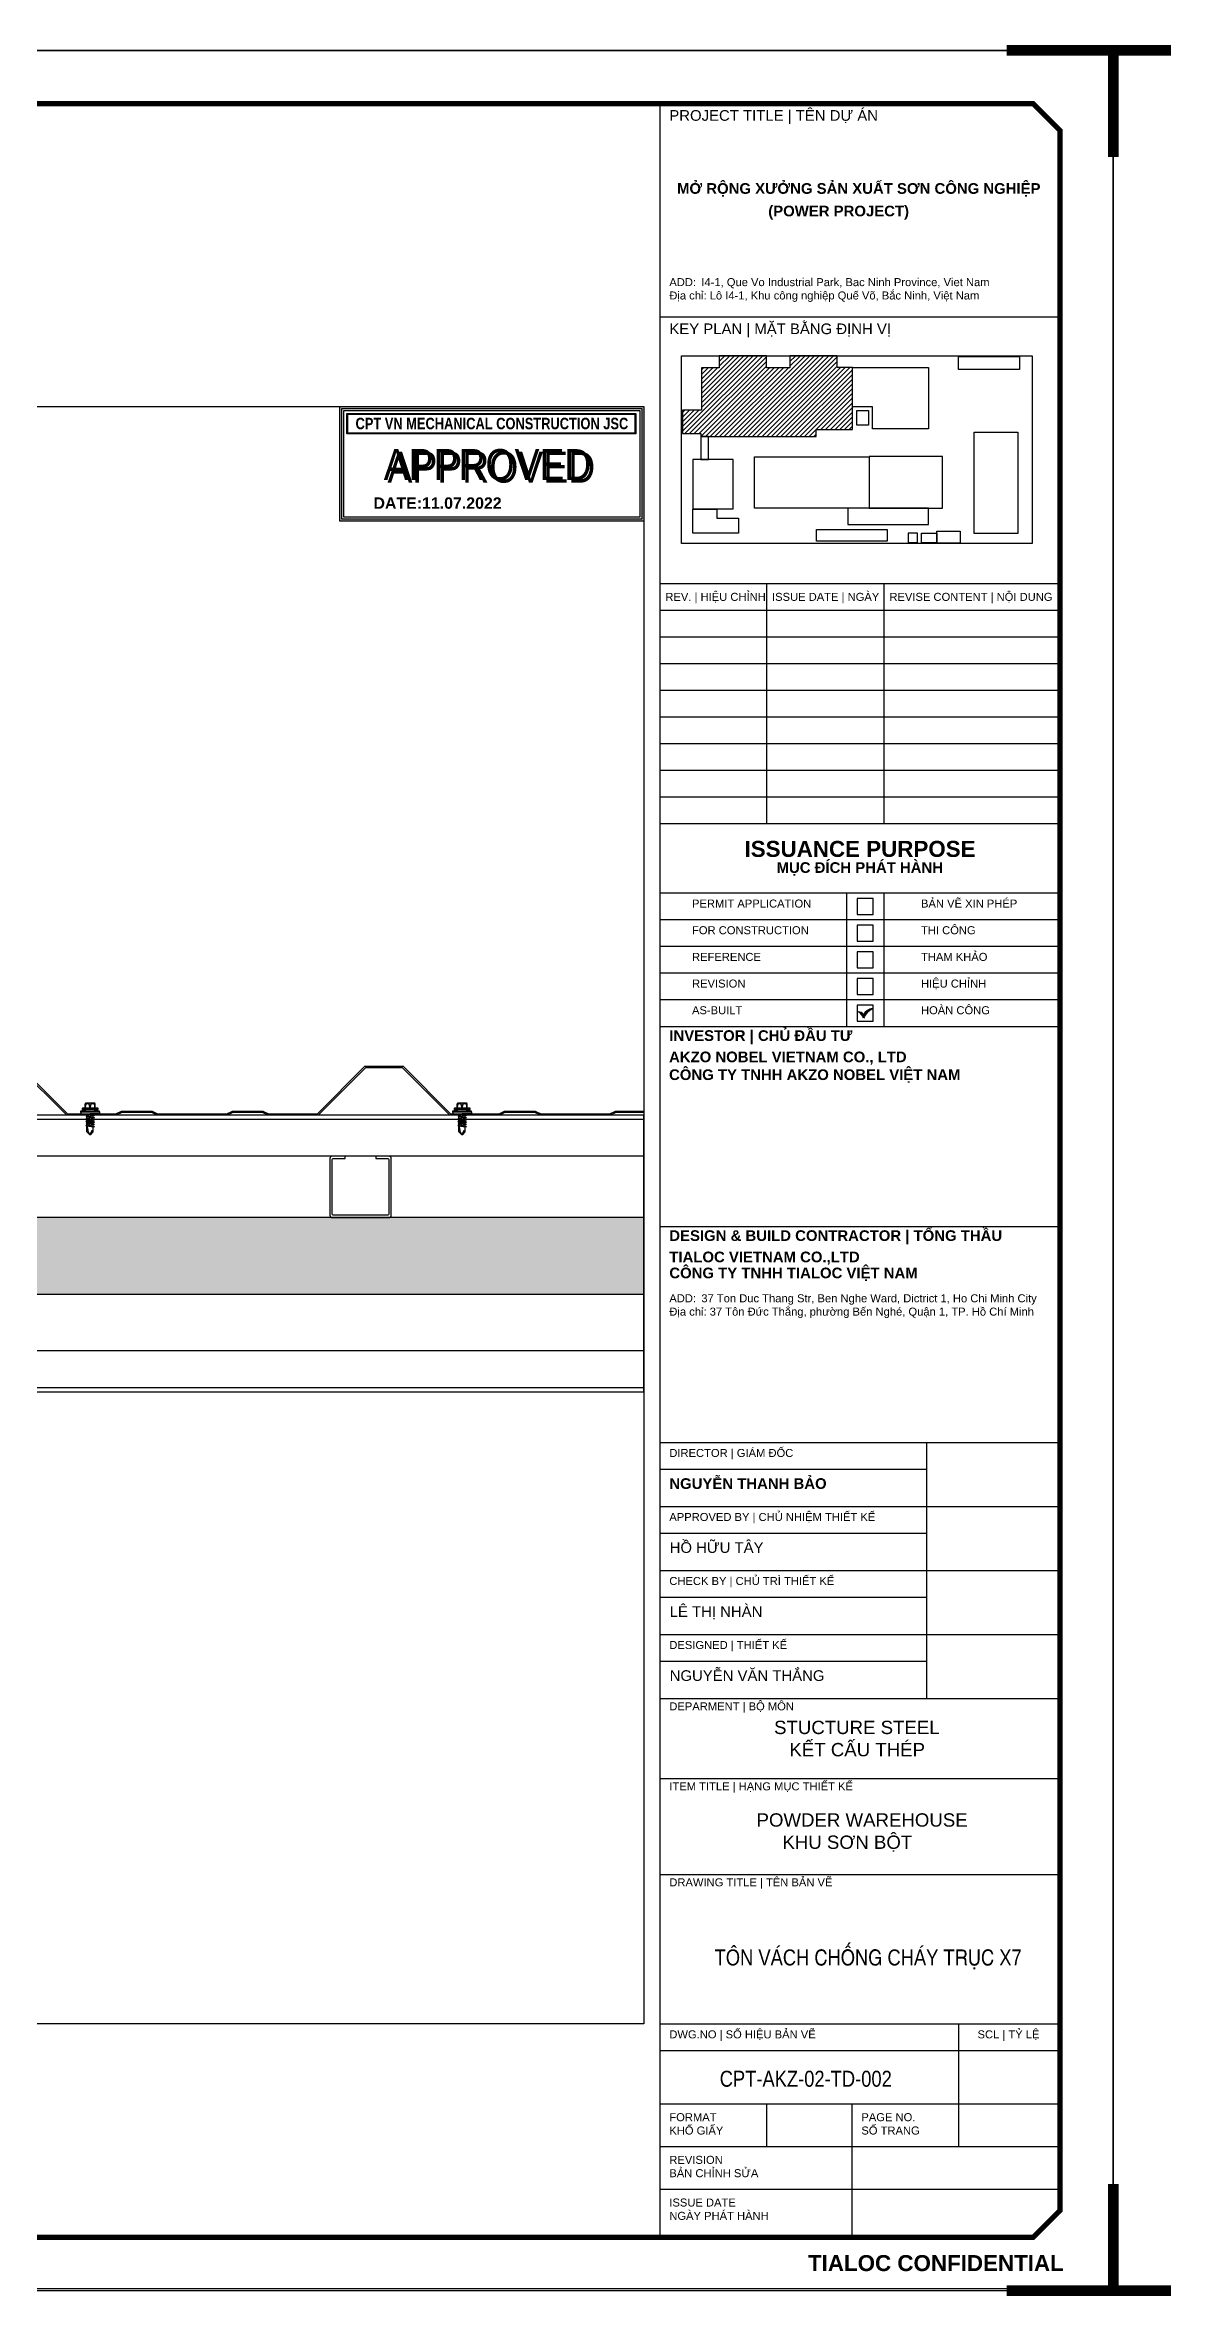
# Model space of a CAD drawing. Header units: inches. Extents: x 340055 to 349452, y -34649 to -30845.
# Drawn here: x 343257.6 to 343500.6, y -32250.6 to -31761.3 of the extents above; entities that cross this region are included whole.
import ezdxf
from ezdxf.enums import TextEntityAlignment as Align

# ---------------------------------------------------------------- set-up
doc = ezdxf.new("R2010")
doc.units = ezdxf.units.IN
doc.header["$MEASUREMENT"] = 0
for name, color, linetype in [('0 @ 1', 7, 'Continuous'), ('1', 1, 'Continuous'), ('3', 3, 'Continuous'), ('9', 9, 'Continuous'), ('DIM', 8, 'Continuous'), ('NET IN', 3, 'Continuous'), ('STRUCTURE', 1, 'Continuous')]:
    doc.layers.add(name, color=color, linetype=linetype)
doc.layers.add('Cover text', color=7, linetype='Continuous', true_color=0x52370f)
for name, color, linetype, lineweight in [('TEXT @ 1', 7, 'Continuous', 20), ('TL-TIILE BLOCK A2$0$TL-TITLE BLOCK - TEXT @ 1', 7, 'Continuous', 25), ('TL-TIILE BLOCK A2$0$TL-TITLE BLOCK 1', 7, 'Continuous', 50), ('TL-TIILE BLOCK A2$0$TL-TITLE BLOCK 2', 7, 'Continuous', 25), ('TL-TITLE BLOCK - TEXT', 7, 'Continuous', 25)]:
    doc.layers.add(name, color=color, linetype=linetype, lineweight=lineweight)
doc.styles.add('2501', font='', dxfattribs={"height": 250})
doc.styles.add('HX3', font='')
doc.styles.add('TIEU DE', font='', dxfattribs={"width": 0.8})
doc.styles.add('TL-TIILE BLOCK A2$0$MEP-TEXT T.BLOCK 1', font='arial.ttf', dxfattribs={"height": 1.5})
doc.styles.add('TL-TIILE BLOCK A2$0$MEP-TEXT T.BLOCK 2', font='arial.ttf')
doc.styles.add('TL-TIILE BLOCK A2$0$MEP-TEXT T.BLOCK 3', font='arial.ttf', dxfattribs={"height": 3})
doc.styles.get('2501').set_extended_font_data('.VnArialH', bold=True)
doc.styles.get('HX3').set_extended_font_data('.VnBlackH')
doc.styles.get('TIEU DE').set_extended_font_data('.VnArial NarrowH')

# ---------------------------------------------------------------- blocks, each defined once
blk = doc.blocks.new('Short_Self_drilling')
at = {"layer": 'STRUCTURE', "color": 1, "linetype": 'Continuous'}
for p, q in [((6.427627954479767, 1.738392833212921), (-6.429513005297069, 1.731407889110349)), ((5.140815966860309, 3.758576308190055), (-5.14489680096085, 3.752988352908037)), ((-2.573002946065441, 2.897242611076892), (-5.14443113802034, 2.895845622256533)), ((-3.430611339657064, 3.753919678788276), (-3.432241159947287, 6.753919236069512)), ((2.996096488470096, 7.185983073446356), (-3.003902626091595, 7.182723432865324)), ((2.569853437845137, 2.900036588717998), (-2.573002946065441, 2.897242611076892)), ((-2.139722270753346, 2.804301490893651), (-2.139772891068527, 2.897477973489782)), ((6.254783779336451, 0.0033980583401509), (0, 0)), ((2.153436330773339, 2.803610794889015), (2.153384068114194, 2.899810331941417)), ((2.155231403857344, -0.5005684986439779), (2.15495177851361, 0.0141360434123012)), ((5.141281629800816, 2.901433577538357), (2.569853437845137, 2.900036588717998)), ((3.426530505556522, 3.757644982309622), (3.424900685266298, 6.757644539590662)), ((2.991563898096242, -1.173873452849355), (-2.701271820829788, -0.2300478911484528)), ((2.992392778130254, -2.699587513408329), (-2.700442940795775, -1.755761951707427)), ((2.993221658163487, -4.225301573973735), (-2.699614060763321, -3.281476012272638)), ((2.994050538196721, -5.751015634532515), (-2.698785180729308, -4.807190072831807)), ((2.994879418229954, -7.276729695091684), (-2.697956300695295, -6.332904133390587)), ((-1.907191146453572, -7.989583161942521), (-2.697127420662841, -7.858618193949756)), ((-2.136158421138263, -12.33087536617618), (-2.138249313164383, -8.482184079380202)), ((-2.137447682919757, -1.38251746946623), (-2.137727308262713, -0.8678129274101462)), ((-2.136618802886524, -2.908231530031636), (-2.136898428229479, -2.393526987975357)), ((-2.135789922853291, -4.433945590590611), (-2.136069548196246, -3.919241048534526)), ((-2.134961042819278, -5.959659651149584), (-2.135240668163012, -5.444955109093501)), ((-2.134132162785265, -7.485373711708558), (-2.134411788129, -6.970669169652475)), ((2.995708298264746, -8.802443755650854), (-1.142445727708296, -8.11637169230341)), ((2.149547514491652, -12.31434126327446), (2.147825613319842, -9.144849030159936)), ((2.156060283889798, -2.026282559202952), (2.155780658547623, -1.511578017146868)), ((2.15688916392459, -3.551996619768162), (2.156609538580076, -3.037292077712078)), ((2.157718043957824, -5.077710680327137), (2.157438418614089, -4.563006138271052)), ((2.158546923991057, -6.603424740886306), (2.158267298648102, -6.088720198830222)), ((2.15937580402429, -8.129138801445281), (2.159096178681335, -7.614434259389196))]:
    blk.add_line(p, q, dxfattribs=at)
blk.add_lwpolyline([(6.427860785949242, 1.309821467886779), (6.427627954479767, 1.738392833212921), (2.141332692833592, 2.806627274651808), (-2.144380960424314, 2.804298959951016), (-6.429513005297069, 1.731407889110349), (-6.429280173826034, 1.302836523784402)], close=True, dxfattribs=at)
for points in [[(-6.429280173826034, 1.302836523784402, -0.0888693454293002), (-6.25478377933567, -0.0033980583403458), (0, 0)], [(-0.1341407912236069, 3.755710563915012), (-0.330345590953844, 6.230310601738112, 0.3388783609517814), (-3.136335632067389, 6.228786181678383), (-3.329851547487903, 3.753974418914497)], [(3.295402521552594, 3.757573743949576), (3.099197721822357, 6.232173781772481, 0.3388783609517814), (0.2932076807080323, 6.230649361712753), (0.0996917652875189, 3.755837598948866)], [(2.149547514491652, -12.31434126327446), (0.1736163688643241, -14.2353829229142, -0.3335959825449872), (-0.1674471447708389, -14.24431018685326), (-2.136158421138263, -12.33087536617618)], [(-0.0831780369654942, -14.04042361661777), (-1.03952331320709, -12.24293085970332, -0.1486571711961959), (-1.399506232658105, -11.20425887450743), (-1.950379671918978, -7.716112156382742, -0.8150058696070384), (-1.207708120741569, -7.772025647410178, 0.1508326184272741), (-0.8461097890631208, -8.67637043731208)], [(2.149547514491652, -12.31434126327446), (1.711418715799611, -11.69935902120947, 0.522420288142555), (0.8806162489542787, -11.70855234734862), (-0.1674471447708389, -14.24431018685326)]]:
    blk.add_lwpolyline(points, format="xyb", dxfattribs=at)
for points in [[(2.991563898096242, -1.173873452849355), (2.155780993783212, -1.512195084185675), (-2.14239666522995, -0.8481802353483413), (-2.701271820829788, -0.2300478911484528), (-2.356202546260776, -0.0012800624287723)], [(2.992392778130254, -2.699587513408329), (2.156609873816445, -3.037909144744844), (-2.141567785197496, -2.37389429590751), (-2.700442940795775, -1.755761951707427), (-2.137447682919757, -1.38251746946623), (2.156060283889798, -2.026282559202952), (2.992392778130254, -2.699587513408329)], [(2.993221658163487, -4.225301573973735), (2.157438753850458, -4.56362320531025), (-2.140738905162704, -3.899608356472721), (-2.699614060763321, -3.281476012272638), (-2.136618802886524, -2.908231530031636), (2.15688916392459, -3.551996619768162), (2.993221658163487, -4.225301573973735)], [(2.994050538196721, -5.751015634532515), (2.158267633882912, -6.089337265869223), (-2.13991002512947, -5.425322417031696), (-2.698785180729308, -4.807190072831807), (-2.135789922853291, -4.433945590590611), (2.157718043957824, -5.077710680327137), (2.994050538196721, -5.751015634532515)], [(2.994879418229954, -7.276729695091684), (2.159096513917704, -7.615051326428198), (-2.139081145097017, -6.951036477590864), (-2.697956300695295, -6.332904133390587), (-2.134961042819278, -5.959659651149584), (2.158546923991057, -6.603424740886306), (2.994879418229954, -7.276729695091684)], [(-1.82255174405405, -8.525522331768894), (-2.138252265063004, -8.476750538149838), (-2.697127420662841, -7.858618193949756), (-2.134132162785265, -7.485373711708558), (-1.830993748842177, -7.530826038752299)], [(-1.26446323386803, -7.615771163026237), (2.15937580402429, -8.129138801445281), (2.995708298264746, -8.802443755650854)], [(-1.178973661122914, -0.0006405051596759999), (2.155231403857344, -0.5005684986439779), (2.991563898096242, -1.173873452849355)], [(2.995708298264746, -8.802443755650854), (2.159925393950938, -9.140765386987173), (-0.8461097890631208, -8.67637043731208)]]:
    blk.add_lwpolyline(points, dxfattribs=at)
for centre, radius, start, end in [((-4.990675107008168, 3.324500645651953), 0.4553965811850028, 109.7948656341679, 250.2673889182501), ((-3.00366979462134, 6.754152067539183), 0.4285714285714286, 90.03112727622582, 180.0311272761997), ((2.996329319940351, 6.757411708120407), 0.4285714285714286, 0.0311272761997568, 90.03112727622582), ((5.067819174060787, 3.329965159149001), 0.4347827605151089, 279.7275654188923, 80.33468913347895), ((9.987420900819416, 0.1735689433930604), 3.736514152360963, 162.296318979917, 182.6103064937473)]:
    blk.add_arc(centre, radius, start, end, dxfattribs=at)
blk = doc.blocks.new('DAUKIEMSOAT')
at = {"layer": '1'}
h = blk.add_hatch(color=10, dxfattribs=at)
h.dxf.hatch_style = 1
h.paths.add_polyline_path([(-1009.302346005781, -10752.83447554211), (-1009.302346005781, -10728.78902049125), (-944.1114220330045, -10728.78902049125), (-944.1114220330045, -10752.83447554211)], flags=16)
h.paths.add_polyline_path([(-1009.732283485635, -10753.26441302196), (-1009.732283485635, -10728.35908301139), (-943.6814845531508, -10728.35908301139), (-943.6814845531508, -10753.26441302196)])
h = blk.add_hatch(color=10, dxfattribs=at)
h.dxf.hatch_style = 1
h.paths.add_polyline_path([(-945.6589860661215, -10734.13468601643), (-1008.046240757339, -10734.13468601643), (-1008.046240757339, -10730.0549234466), (-945.6589860661215, -10730.0549234466)], flags=16)
h.paths.add_polyline_path([(-945.3977207090966, -10729.86085546201), (-945.3977207090966, -10734.32875400102), (-1008.240308742158, -10734.32875400102), (-1008.240308742158, -10729.86085546201)])
at = {"layer": '1', "color": 10}
for points in [[(-1009.732283485635, -10753.26441302196), (-1009.732283485635, -10728.35908301139), (-943.6814845531508, -10728.35908301139), (-943.6814845531508, -10753.26441302196)], [(-1009.302346005781, -10752.83447554211), (-1009.302346005781, -10728.78902049125), (-944.1114220330045, -10728.78902049125), (-944.1114220330045, -10752.83447554211)], [(-1008.872408525928, -10752.40453806225), (-1008.872408525928, -10729.2189579711), (-944.5413595128582, -10729.2189579711), (-944.5413595128582, -10752.40453806225)], [(-945.3977207090966, -10729.86085546201), (-945.3977207090966, -10734.32875400102), (-1008.240308742158, -10734.32875400102), (-1008.240308742158, -10729.86085546201)], [(-945.6589860661215, -10734.13468601643), (-1008.046240757339, -10734.13468601643), (-1008.046240757339, -10730.0549234466), (-945.6589860661215, -10730.0549234466)]]:
    blk.add_lwpolyline(points, close=True, dxfattribs=at)
at = {"layer": '1', "color": 10, "style": '2501', "width": 0.8}
blk.add_text('CPT VN MECHANICAL CONSTRUCTION JSC', height=2.5, dxfattribs=at).set_placement((-1006.342192104914, -10733.31617755078))
at = {"layer": '1', "color": 10, "style": 'HX3', "width": 0.9}
blk.add_text('APPROVED', height=6.75, dxfattribs=at).set_placement((-977.6410481890352, -10744.3738182052), align=Align.CENTER)
at = {"layer": '1', "color": 251, "linetype": 'Continuous', "true_color": 0x645e5e, "style": 'HX3', "width": 0.9}
blk.add_text('APPROVED', height=6.75, dxfattribs=at).set_placement((-976.8231337627449, -10744.91860058907), align=Align.CENTER)
at = {"layer": '1', "color": 10, "style": '2501'}
blk.add_attdef('DATE', text='', height=2.475000000000051, dxfattribs=at).set_placement((-1002.447773700955, -10749.36871982921), align=Align.MIDDLE_LEFT)
blk = doc.blocks.new('A$C57dc6cef')
at = {"layer": 'DIM', "color": 1}
blk.add_blockref('DAUKIEMSOAT', (1009.732283485635, 10753.26441302196), dxfattribs=at).add_auto_attribs({'DATE': 'DATE:11.07.2022'})
blk = doc.blocks.new('A$Cc64c765f')
at = {"layer": '9'}
blk.add_blockref('A$C57dc6cef', (-1.74714722065255, 0), dxfattribs=at)
blk = doc.blocks.new('kt kien truc 1')
at = {"layer": 'TL-TIILE BLOCK A2$0$TL-TITLE BLOCK 2'}
h = blk.add_hatch(color=256, dxfattribs=at)
edge = h.paths.add_edge_path(flags=0)
edge.add_arc((549.2139918450921, 238.0123342127508), 2.366782411324562, 97.45215675905098, 148.1980778255848, ccw=False)
edge.add_arc((550.6404515332106, 237.0086335589203), 3.77234239109412, 117.3554627199894, 155.6927561452269)
edge.add_arc((545.3434936211415, 238.0292343677957), 1.933709643236496, 15.97547494096757, 63.33892493670959)
edge.add_arc((546.0383090538016, 238.1769748931256), 1.589796122815128, 42.920130800001516, 83.757719073408, ccw=False)
at = {"layer": 'TL-TITLE BLOCK - TEXT', "ltscale": 5}
h = blk.add_hatch(dxfattribs=at)
h.set_pattern_fill('ANSI31', color=252, scale=5)
h.set_pattern_definition([(45, (0.6056589822655951, 1.008431430836026), (-0.4419417382415922, 0.4419417382415922), [])])
h.paths.add_polyline_path([(545.1177861023643, 360.5188746352139), (542.2223066576844, 360.5188746352139), (542.2223066576844, 362.7441854701592), (533.3820605613091, 362.7441854701592), (533.3820605613091, 360.489272985706), (528.9963997413324, 360.489272985706), (528.9963997413324, 362.7441854701592), (520.1529842012496, 362.7441854701592), (520.1529842012496, 360.489272985706), (516.807868826867, 360.489272985706), (516.807868826867, 352.5540765176358), (513.2383765987797, 352.5560307979113), (513.2383765987797, 348.1560257390624), (516.7033966225081, 348.1560257390624), (516.7033984195259, 347.5972761715466), (538.3249932594535, 347.5972761715466), (538.3249932594535, 348.9171593409388), (545.1177861023643, 348.9171593409388)])
at = {"layer": 'Defpoints', "color": 8, "const_width": 2}
for points in [[(0, 400), (0, 420), (20, 420)], [(594, 400), (594, 420), (574, 420)], [(0, 20), (0, 0), (20, 0)], [(594, 20), (594, 0), (574, 0)]]:
    blk.add_lwpolyline(points, dxfattribs=at)
at = {"layer": 'Defpoints', "color": 8}
blk.add_lwpolyline([(0, 0), (594, 0), (594, 420), (0, 420)], close=True, dxfattribs=at)
at = {"layer": 'TL-TIILE BLOCK A2$0$TL-TITLE BLOCK 1', "const_width": 1}
blk.add_lwpolyline([(20, 10), (579, 10), (584, 15), (584, 405), (579, 410), (20, 410), (15, 405), (15, 15)], close=True, dxfattribs=at)
at = {"layer": 'TL-TIILE BLOCK A2$0$TL-TITLE BLOCK 2'}
for p, q in [((509, 410), (509, 10)), ((584, 370), (509, 370)), ((584, 320), (509, 320)), ((584, 320), (509, 320)), ((529, 320), (529, 275)), ((551, 320), (551, 275)), ((584, 315), (509, 315)), ((584, 310), (509, 310)), ((584, 305), (509, 305)), ((584, 300), (509, 300)), ((584, 295), (509, 295)), ((584, 290), (509, 290)), ((584, 285), (509, 285)), ((584, 280), (509, 280)), ((584, 275), (509, 275)), ((584, 262), (509, 262)), ((544, 262), (544, 237)), ((551, 262), (551, 237)), ((584, 257), (509, 257)), ((584, 252), (509, 252)), ((584, 247), (509, 247)), ((584, 242), (509, 242)), ((509, 237), (584, 237)), ((509, 199.5), (584, 199.5)), ((509, 159), (584, 159)), ((559, 159), (559, 111)), ((509, 154), (559, 154)), ((509, 147), (584, 147)), ((509, 142), (559, 142)), ((509, 135), (584, 135)), ((509, 130), (559, 130)), ((509, 123), (584, 123)), ((509, 118), (559, 118)), ((509, 111), (584, 111)), ((509, 96), (584, 96)), ((509, 78), (584, 78)), ((509, 50), (584, 50)), ((565, 50), (565, 26.99999999999955)), ((509, 45), (584, 45)), ((509, 35), (584, 35)), ((529, 35), (529, 27)), ((545, 35), (545, 10)), ((509, 27), (584, 27)), ((509, 19), (584, 19))]:
    blk.add_line(p, q, dxfattribs=at)
for points in [[(549, 261), (546, 261), (546, 258), (549, 258)], [(549, 256), (546, 256), (546, 253), (549, 253)], [(549, 251), (546, 251), (546, 248), (549, 248)], [(549, 246), (546, 246), (546, 243), (549, 243)], [(549, 241), (546, 241), (546, 238), (549, 238)]]:
    blk.add_lwpolyline(points, close=True, dxfattribs=at)
for centre, radius, start, end in [((546.0383090538016, 238.1769748931256), 1.589796122815128, 42.92013079818864, 83.7577190750383), ((545.3434936211415, 238.0292343677957), 1.933709643236496, 15.975474942857, 63.33892493793503), ((550.6404515332106, 237.0086335589203), 3.77234239109412, 117.3554627231242, 155.6927561454837), ((549.2139918450921, 238.0123342127508), 2.366782411324562, 97.45215675719368, 148.1980778286963)]:
    blk.add_arc(centre, radius, start, end, dxfattribs=at)
at = {"layer": 'TL-TITLE BLOCK - TEXT'}
for points in [[(513.0843749086725, 362.7441854701592), (578.8247749086495, 362.7441854701592), (578.8247749086495, 327.5695950043512), (513.0843749086725, 327.5695950043512)], [(565.0197749086492, 362.5901854701592), (576.4597749086479, 362.5901854701592), (576.4597749086479, 360.1701854701591), (565.0197749086492, 360.1701854701591)], [(545.9193340437341, 352.4767265426361), (548.1417643045697, 352.4767265426361), (548.1417643045697, 349.709275947921), (545.9193340437341, 349.709275947921)], [(518.1422005906679, 347.597173416777), (516.7033938057248, 347.597173416777), (516.7033938057248, 343.2695654701594), (518.1422005906679, 343.2695654701594)], [(567.9435752685094, 348.4325254701591), (576.1077749086489, 348.4325254701591), (576.1077749086489, 329.4465254701593), (567.9435752685094, 329.4465254701593)], [(522.740003228113, 343.2695654701594), (515.200189953488, 343.2695654701594), (515.200189953488, 334.0295654701595), (522.740003228113, 334.0295654701595)], [(526.7742643045694, 343.7691515726769), (548.2183425899239, 343.7691515726769), (548.2183425899239, 334.1771854262329), (526.7742643045694, 334.1771854262329)], [(548.2175679407246, 334.1771854262329), (562.0211425900561, 334.1771854262329), (562.0211425900561, 343.8571738350647), (548.2175679407246, 343.8571738350647)], [(544.2583425900357, 331.0971854701579), (559.3833309549555, 331.0971854701579), (559.3833309549555, 334.1771854701587), (544.2583425900357, 334.1771854701587)], [(538.3955244535391, 330.1801447864741), (551.595524453538, 330.1801447864741), (551.595524453538, 327.9801447864742), (538.3955244535391, 327.9801447864742)], [(557.3258380792267, 329.4927254701596), (555.557225030585, 329.4927254701596), (555.557225030585, 327.7241124215179), (557.3258380792267, 327.7241124215179)], [(558.0677521888811, 329.4927254701596), (560.9277521888798, 329.4927254701596), (560.9277521888798, 327.6858654701596), (558.0677521888811, 327.6858654701596)], [(560.9277521888798, 329.8858654701592), (565.3277521888795, 329.8858654701592), (565.3277521888795, 327.5978654701591), (560.9277521888798, 327.5978654701591)]]:
    blk.add_lwpolyline(points, close=True, dxfattribs=at)
for points in [[(545.1177861023643, 360.5188746352139), (542.2223066576844, 360.5188746352139), (542.2223066576844, 362.7441854701592), (533.3820605613091, 362.7441854701592), (533.3820605613091, 360.489272985706), (528.9963997413324, 360.489272985706), (528.9963997413324, 362.7441854701592), (520.1529842012496, 362.7441854701592), (520.1529842012496, 360.489272985706), (516.807868826867, 360.489272985706), (516.807868826867, 352.5540765176358), (513.2383765987797, 352.5560307979113), (513.2383765987797, 348.1560257390624), (516.7033966225081, 348.1560257390624), (516.7033984195259, 347.5972761715466), (538.3249932594535, 347.5972761715466), (538.3249932594535, 348.9171593409388), (545.1177861023643, 348.9171593409388), (545.1177861023643, 360.5188746352139)], [(545.1177861023643, 360.5188746352139), (559.3417941812022, 360.5188746352139), (559.3417941812022, 349.0275254910659), (548.8609472751341, 349.0275254910659), (548.8609472751341, 353.1412935113785), (545.1177861023643, 353.1412935113785), (545.1177861023643, 360.5188746352139)], [(515.1896699635508, 333.9601523785545), (519.6860387102242, 333.9601523785545), (519.6792643045683, 332.2911254701596), (523.7696699635508, 332.2924454701592), (523.7696699635508, 329.4927254701556), (515.1896699635508, 329.4927254701556), (515.1896699635508, 333.9601523785545), (515.1896699635508, 333.9601523785545)]]:
    blk.add_lwpolyline(points, dxfattribs=at)
at = {"layer": '0 @ 1', "attachment_point": 1}
for s, width, insert, char_height, style in [('\\pt10;{\\fArial|b1|i0|c0|p34;NGUYỄN THANH BẢO}', 32.15705527792124, (510.7862117165751, 152.3061665625944), 2, 'TL-TIILE BLOCK A2$0$MEP-TEXT T.BLOCK 2'), ('\\pt15;{\\fArial|b1|i0|c0|p34;TIALOC CONFIDENTIAL}', 49.38585802008993, (536.7768449198611, 6.667532907898249), 3, 'TL-TIILE BLOCK A2$0$MEP-TEXT T.BLOCK 3')]:
    blk.add_mtext_dynamic_manual_height_columns(s, width=width, gutter_width=12.5, heights=[0], dxfattribs=dict(at, insert=insert, char_height=char_height, style=style))
at = {"layer": 'TEXT @ 1', "attachment_point": 1, "style": 'TL-TIILE BLOCK A2$0$MEP-TEXT T.BLOCK 1'}
for s, width, insert, char_height in [('{\\C1;HỒ HỮU TÂY}', 50.82538152135567, (510.8440582195153, 140.3070690662844), 1.999999999999992), ('{\\C1;LÊ THỊ NHÀN}', 50.82538152135567, (510.8440582195153, 128.3070690662844), 1.999999999999992), ('{\\C1;NGUYỄN VĂN THẮNG}', 50.82538152135567, (510.8440582195153, 116.3070690662844), 1.999999999999992), ('\\pi10.02899;{\\C1;STUCTURE STEEL \\P\\pi12.90587;KẾT CẤU THÉP}', 50.82538152135567, (520.3898079046858, 106.8404708307771), 2.49999999999999), ('\\pi10.78205;{\\C1;POWDER WAREHOUSE\\P     KHU SƠN BỘT}', 64.01465225190441, (516.3511247576871, 89.48801698903208), 2.49999999999999)]:
    blk.add_mtext_dynamic_manual_height_columns(s, width=width, gutter_width=15, heights=[0], dxfattribs=dict(at, insert=insert, char_height=char_height))
at = {"layer": 'TL-TIILE BLOCK A2$0$TL-TITLE BLOCK - TEXT @ 1', "attachment_point": 1}
for s, width, heights, insert, char_height, style in [('PROJECT TITLE | TÊN DỰ ÁN', 66.54820784047115, [0], (510.7830321226938, 408.7947269506867), 2, 'TL-TIILE BLOCK A2$0$MEP-TEXT T.BLOCK 2'), ('\\pi0.50923;{\\fArial|b1|i0|c0|p34;MỞ RỘNG XƯỞNG SẢN XUẤT SƠN CÔNG NGHIỆP}', 68.8383701581688, [0], (511.7206365273505, 395.1045713495096), 2, 'TL-TIILE BLOCK A2$0$MEP-TEXT T.BLOCK 3'), ('\\pi0.50924;{\\fArial|b1|i0|c0|p34;(POWER PROJECT)}', 32.16893061262726, [0], (528.8229266895269, 390.8801033829131), 2, 'TL-TIILE BLOCK A2$0$MEP-TEXT T.BLOCK 3'), ('ADD:^II4-1, Que Vo Industrial Park, Bac Ninh Province, Viet Nam ', 66.54820784047115, [0], (510.7830321226938, 377.2947269506867), 1.5, 'TL-TIILE BLOCK A2$0$MEP-TEXT T.BLOCK 1'), ('Địa chỉ: Lô I4-1, Khu công nghiệp Quế Võ, Bắc Ninh, Việt Nam', 66.54820784047115, [0], (510.7830321226938, 374.7947269506867), 1.5, 'TL-TIILE BLOCK A2$0$MEP-TEXT T.BLOCK 1'), ('KEY PLAN | MẶT BẰNG ĐỊNH VỊ', 66.54820784047115, [0], (510.7830321226938, 368.7947269506867), 2, 'TL-TIILE BLOCK A2$0$MEP-TEXT T.BLOCK 2'), ('REV. | HIỆU CHỈNH', 37.61800927431796, [0], (510.0384513858444, 318.2947269506867), 1.5, 'TL-TIILE BLOCK A2$0$MEP-TEXT T.BLOCK 1'), ('ISSUE DATE | NGÀY', 37.61800927431796, [0], (530.0384513858444, 318.2947269506867), 1.5, 'TL-TIILE BLOCK A2$0$MEP-TEXT T.BLOCK 1'), ('REVISE CONTENT | NỘI DUNG', 37.61800927431796, [0], (552.0384513858444, 318.2947269506867), 1.5, 'TL-TIILE BLOCK A2$0$MEP-TEXT T.BLOCK 1'), ('\\pi11.8638;{\\fArial|b1|i0|c0|p34;ISSUANCE PURPOSE}', 66.54820784047115, [0], (513.0139460923456, 271.7947269506867), 3, 'TL-TIILE BLOCK A2$0$MEP-TEXT T.BLOCK 3'), ('\\pi17.8812;{\\fArial|b1|i0|c0|p34;MỤC ĐÍCH PHÁT HÀNH}', 66.54820784047115, [0], (513.0139460923456, 267.7947269506867), 2, 'TL-TIILE BLOCK A2$0$MEP-TEXT T.BLOCK 2'), ('PERMIT APPLICATION ', 44.99455841291456, [0], (515.0384513858444, 260.7947269506867), 1.5, 'TL-TIILE BLOCK A2$0$MEP-TEXT T.BLOCK 1'), ('BẢN VẼ XIN PHÉP', 44.99455841291456, [0], (557.9686990590562, 260.7947269506867), 1.5, 'TL-TIILE BLOCK A2$0$MEP-TEXT T.BLOCK 1'), ('FOR CONSTRUCTION', 44.99455841291456, [0], (515.0384513858444, 255.7947269506867), 1.5, 'TL-TIILE BLOCK A2$0$MEP-TEXT T.BLOCK 1'), ('THI CÔNG', 44.99455841291456, [0], (557.9686990590562, 255.7947269506867), 1.5, 'TL-TIILE BLOCK A2$0$MEP-TEXT T.BLOCK 1'), ('REFERENCE ', 44.99455841291456, [0], (515.0384513858444, 250.7947269506867), 1.5, 'TL-TIILE BLOCK A2$0$MEP-TEXT T.BLOCK 1'), ('THAM KHẢO', 44.99455841291456, [0], (557.9686990590562, 250.7947269506867), 1.5, 'TL-TIILE BLOCK A2$0$MEP-TEXT T.BLOCK 1'), ('REVISION', 44.99455841291456, [1.552182810368349], (515.0384513858444, 245.7947269506867), 1.5, 'TL-TIILE BLOCK A2$0$MEP-TEXT T.BLOCK 1'), ('HIỆU CHỈNH', 44.99455841291456, [1.552182810368349], (557.9686990590562, 245.7947269506867), 1.5, 'TL-TIILE BLOCK A2$0$MEP-TEXT T.BLOCK 1'), ('AS-BUILT ', 44.99455841291456, [0], (515.0384513858444, 240.7947269506867), 1.5, 'TL-TIILE BLOCK A2$0$MEP-TEXT T.BLOCK 1'), ('HOÀN CÔNG', 44.99455841291456, [0], (557.9686990590562, 240.7947269506867), 1.5, 'TL-TIILE BLOCK A2$0$MEP-TEXT T.BLOCK 1'), ('{\\fArial|b1|i0|c0|p34;INVESTOR | CHỦ ĐẦU TƯ}', 66.54820784047115, [0], (510.7830321226938, 236.2947269506867), 2, 'TL-TIILE BLOCK A2$0$MEP-TEXT T.BLOCK 2'), ('\\pi5.64586;{\\fArial|b1|i0|c0|p34;AKZO NOBEL VIETNAM CO., LTD\\PCÔNG TY TNHH AKZO NOBEL VIỆT NAM}', 66.54820784047115, [0], (505.0884846016852, 232.2947269506867), 2, 'TL-TIILE BLOCK A2$0$MEP-TEXT T.BLOCK 2'), ('{\\fArial|b1|i0|c0|p34;DESIGN & BUILD CONTRACTOR | TỔNG THẦU}', 66.54820784047115, [0], (510.7830321226938, 198.7947269506867), 2, 'TL-TIILE BLOCK A2$0$MEP-TEXT T.BLOCK 2'), ('{\\fArial|b1|i0|c0|p34;TIALOC VIETNAM CO.,LTD}', 66.54820784047115, [0], (510.7830321226938, 194.7947269506867), 2, 'TL-TIILE BLOCK A2$0$MEP-TEXT T.BLOCK 2'), ('{\\fArial|b1|i0|c0|p34;CÔNG TY TNHH TIALOC VIỆT NAM}', 66.54820784047115, [0], (510.7830321226938, 191.7947269506867), 2, 'TL-TIILE BLOCK A2$0$MEP-TEXT T.BLOCK 2'), ('ADD:^I37 Ton Duc Thang Str, Ben Nghe Ward, Dictrict 1, Ho Chi Minh City ', 70.45687128427289, [0], (510.7830321226938, 186.7947269506867), 1.5, 'TL-TIILE BLOCK A2$0$MEP-TEXT T.BLOCK 1'), ('Địa chỉ: 37 Tôn Đức Thắng, phường Bến Nghé, Quận 1, TP. Hồ Chí Minh', 70.52201450814073, [0], (510.7830321226938, 184.2947269506867), 1.5, 'TL-TIILE BLOCK A2$0$MEP-TEXT T.BLOCK 1'), ('DIRECTOR | GIÁM ĐỐC', 57.2396897662984, [0], (510.7830321226938, 157.7947269506867), 1.5, 'TL-TIILE BLOCK A2$0$MEP-TEXT T.BLOCK 1'), ('APPROVED BY | CHỦ NHIỆM THIẾT KẾ', 57.2396897662984, [0], (510.7830321226938, 145.7947269506867), 1.5, 'TL-TIILE BLOCK A2$0$MEP-TEXT T.BLOCK 1'), ('CHECK BY | CHỦ TRÌ THIẾT KẾ', 50.82538152135567, [0], (510.7830321226938, 133.7947269506867), 1.5, 'TL-TIILE BLOCK A2$0$MEP-TEXT T.BLOCK 1'), ('DESIGNED | THIẾT KẾ', 44.99786072926145, [0], (510.7830321226938, 121.7947269506867), 1.5, 'TL-TIILE BLOCK A2$0$MEP-TEXT T.BLOCK 1'), ('DEPARMENT | BỘ MÔN', 63.0962624017684, [0], (510.7830321226938, 110.2947269506867), 1.5, 'TL-TIILE BLOCK A2$0$MEP-TEXT T.BLOCK 1'), ('ITEM TITLE | HẠNG MỤC THIẾT KẾ', 63.0962624017684, [0], (510.7830321226938, 95.29472695068671), 1.5, 'TL-TIILE BLOCK A2$0$MEP-TEXT T.BLOCK 1'), ('DRAWING TITLE | TÊN BẢN VẼ', 63.0962624017684, [0], (510.7830321226938, 77.29472695068671), 1.5, 'TL-TIILE BLOCK A2$0$MEP-TEXT T.BLOCK 1'), ('DWG.NO | SỐ HIỆU BẢN VẼ', 37.61800927431796, [0], (510.7830321226938, 48.79472695068671), 1.5, 'TL-TIILE BLOCK A2$0$MEP-TEXT T.BLOCK 1'), ('SCL | TỶ LỆ', 37.61800927431796, [0], (568.5625351460858, 48.79472695068671), 1.5, 'TL-TIILE BLOCK A2$0$MEP-TEXT T.BLOCK 1'), ('FORMAT', 21.12461875085683, [0], (510.7830321226938, 33.27103262062974), 1.5, 'TL-TIILE BLOCK A2$0$MEP-TEXT T.BLOCK 1'), ('KHỔ GIẤY', 31.02957501271885, [0], (510.7830321226938, 30.77103262062974), 1.5, 'TL-TIILE BLOCK A2$0$MEP-TEXT T.BLOCK 1'), ('SỐ TRANG', 31.02957501271885, [0], (546.7830321226938, 30.77103262062883), 1.5, 'TL-TIILE BLOCK A2$0$MEP-TEXT T.BLOCK 1'), ('PAGE NO.', 21.12461875085683, [0], (546.7830321226938, 33.27103262062883), 1.5, 'TL-TIILE BLOCK A2$0$MEP-TEXT T.BLOCK 1'), ('REVISION', 21.12461875085683, [0], (510.7830321226938, 25.27103262062974), 1.5, 'TL-TIILE BLOCK A2$0$MEP-TEXT T.BLOCK 1'), ('BẢN CHỈNH SỬA', 31.02957501271885, [0], (510.7830321226938, 22.77103262062974), 1.5, 'TL-TIILE BLOCK A2$0$MEP-TEXT T.BLOCK 1'), ('ISSUE DATE', 21.12461875085683, [0], (510.7830321226938, 17.27103262062974), 1.5, 'TL-TIILE BLOCK A2$0$MEP-TEXT T.BLOCK 1'), ('NGÀY PHÁT HÀNH', 31.02957501271885, [0], (510.7830321226938, 14.77103262062974), 1.5, 'TL-TIILE BLOCK A2$0$MEP-TEXT T.BLOCK 1')]:
    blk.add_mtext_dynamic_manual_height_columns(s, width=width, gutter_width=15, heights=heights, dxfattribs=dict(at, insert=insert, char_height=char_height, style=style))

msp = doc.modelspace()

# ---------------------------------------------------------------- hatches: boundary and pattern name
h = msp.add_hatch()
h.set_pattern_fill('HOUND', color=8, scale=15, style=0)
h.set_pattern_definition([(0, (12916.53220961528, 2394.005338718634), (3.75, 0.9375), [15, -7.5]), (90, (12916.53220961528, 2394.005338718634), (-0.9375000000000002, -3.75), [15, -7.5])])
h.paths.add_polyline_path([(342818.4041936825, -32032.83420833624), (343387.7421230245, -32032.83420833624), (343387.7421230245, -32016.16754166957), (342818.4041936825, -32016.16754166957)])

# ---------------------------------------------------------------- linework, layer by layer
at = {"color": 94}
for p, q in [((343387.7421230245, -31994.8342083364), (342818.4041936825, -31994.8342083364)), ((343387.7421230245, -32002.83420833624), (342818.4041936825, -32002.83420833624)), ((343387.7421230245, -32045.16754166959), (342818.4041936825, -32045.16754166959)), ((343387.7421230245, -32053.16754166954), (342818.4041936825, -32053.16754166954))]:
    msp.add_line(p, q, dxfattribs=at)
at = {"color": 8}
for points in [[(342818.4041936825, -31839.84829000339), (343387.7421230245, -31839.84829000339), (343387.7421230245, -32191.42814612029), (342818.4041936825, -32191.42814612029)], [(342818.4041936825, -32032.83420833624), (343387.7421230245, -32032.83420833624), (343387.7421230245, -32016.16754166957), (342818.4041936825, -32016.16754166957)]]:
    msp.add_lwpolyline(points, close=True, dxfattribs=at)
at = {"color": 3, "ltscale": 15}
for points in [[(343387.7421230245, -31993.34626284332), (343381.6634021521, -31993.34626284332), (343380.4554371841, -31993.9453194474), (343365.2652354695, -31993.9453194474), (343364.0572705016, -31993.34626284332), (343357.5573152125, -31993.34626284332), (343356.3493502483, -31993.9453194474), (343345.5982191533, -31993.9453194474), (343335.2910822675, -31983.62823349351), (343327.2340797156, -31983.62823349351), (343316.9269428335, -31993.9453194474), (343306.0903819732, -31993.9453194474), (343304.8824170016, -31993.34626284332), (343298.3824617162, -31993.34626284332), (343297.1744967483, -31993.9453194474), (343281.9842950337, -31993.9453194474), (343280.7763300657, -31993.34626284332), (343274.2763747804, -31993.34626284332), (343273.0684098087, -31993.9453194474), (343262.3180141047, -31993.9453194474), (343251.932901685, -31983.62823349351)], [(343252.070331686, -31983.29490016025), (343262.4554441057, -31993.61198611415), (343272.9902952097, -31993.61198611415), (343274.1982601777, -31993.01292951006), (343280.8544446647, -31993.01292951006), (343282.0624096364, -31993.61198611415), (343297.0963821493, -31993.61198611415), (343298.3043471173, -31993.01292951006), (343304.9605316043, -31993.01292951006), (343306.1684965685, -31993.61198611415), (343316.7887774415, -31993.61198611415), (343327.0959143274, -31983.29490016025), (343335.4292476595, -31983.29490016025), (343345.7363845453, -31993.61198611415), (343356.2712356493, -31993.61198611415), (343357.4792006172, -31993.01292951006), (343364.1353851006, -31993.01292951006), (343365.3433500685, -31993.61198611415), (343380.3773225814, -31993.61198611415), (343381.5852875494, -31993.01292951006), (343387.7421230245, -31993.01292951006)]]:
    msp.add_lwpolyline(points, dxfattribs=at)
at = {"color": 94}
msp.add_lwpolyline([(342818.4041936825, -32054.05643055853), (343387.7421230245, -32054.05643055853), (343387.7421230245, -31993.9453194474), (342818.4041936825, -31993.9453194474)], close=True, dxfattribs=at)
at = {"color": 1, "true_color": 0xfa051e}
msp.add_lwpolyline([(343329.501218783, -32003.33420833624), (343332.0845521163, -32003.33420833624, -0.414213562373095), (343332.3345521163, -32003.58420833624), (343332.3345521163, -32015.41754166957, -0.414213562373095), (343332.0845521163, -32015.66754166957), (343320.251218783, -32015.66754166957, -0.414213562373095), (343320.001218783, -32015.41754166957), (343320.001218783, -32003.58420833624, -0.414213562373095), (343320.251218783, -32003.33420833624), (343322.8345521163, -32003.33420833624), (343322.8345521163, -32002.83420833624), (343320.001218783, -32002.83420833624, 0.414213562373095), (343319.501218783, -32003.33420833624), (343319.501218783, -32015.66754166957, 0.4142135623744236), (343320.001218783, -32016.16754166957), (343332.3345521162, -32016.16754166957, 0.414213562373095), (343332.8345521162, -32015.66754166957), (343332.8345521163, -32003.33420833624, 0.4142135623744236), (343332.3345521163, -32002.83420833624), (343329.501218783, -32002.83420833624)], format="xyb", close=True, dxfattribs=at)
at = {"layer": 'NET IN'}
for points in [[(342801.0107627032, -31762.43766421364), (343489.790629483, -31762.43766421364), (343489.790629483, -32249.03821806181), (342801.0107627032, -32249.03821806181)], [(343489.790629483, -31762.43766421364), (344178.5704962628, -31762.43766421364), (344178.5704962628, -32249.03821806181), (343489.790629483, -32249.03821806181)]]:
    msp.add_lwpolyline(points, close=True, dxfattribs=at)

# ---------------------------------------------------------------- block references
msp.add_blockref('A$Cc64c765f', (343323.4384713127, -31864.75362001395))
at = {"color": 1, "xscale": 0.320000000024784, "yscale": 0.320000000024784, "zscale": 0.320000000024784, "rotation": 359.9688724451954}
for p in [(343267.3821783352, -31993.61198611415), (343348.2499594059, -31993.61198611415)]:
    msp.add_blockref('Short_Self_drilling', p, dxfattribs=at)
at = {"layer": '3'}
ref = msp.add_blockref('kt kien truc 1', (342801.0107627032, -32249.4537316337), dxfattribs=dict(at, xscale=1.159562065285868, yscale=1.159562065285868, zscale=1.159562065285868))
ref.add_attrib('TENBANVE', 'T¤N V¸CH CHèNG CH¸Y TRôC X7', dxfattribs={"layer": 'Cover text', "ltscale": 0.5, "height": 3.478686195857604, "style": 'TIEU DE'}).set_placement((343436.5163007776, -32177.02093864076), align=Align.MIDDLE_CENTER)
ref.add_attrib('STT', 'CPT-AKZ-02-TD-002', dxfattribs={"layer": 'Cover text', "ltscale": 0.5, "height": 3.478686195857604, "style": 'TIEU DE'}).set_placement((343422.9536778293, -32203.38829046609), align=Align.MIDDLE_CENTER)
at = {"layer": '3', "xscale": 1.159562065285868, "yscale": 1.159562065285868, "zscale": 1.159562065285868}
msp.add_blockref('kt kien truc 1', (343489.790629483, -32249.4537316337), dxfattribs=at)

doc.saveas('drawing.dxf')
